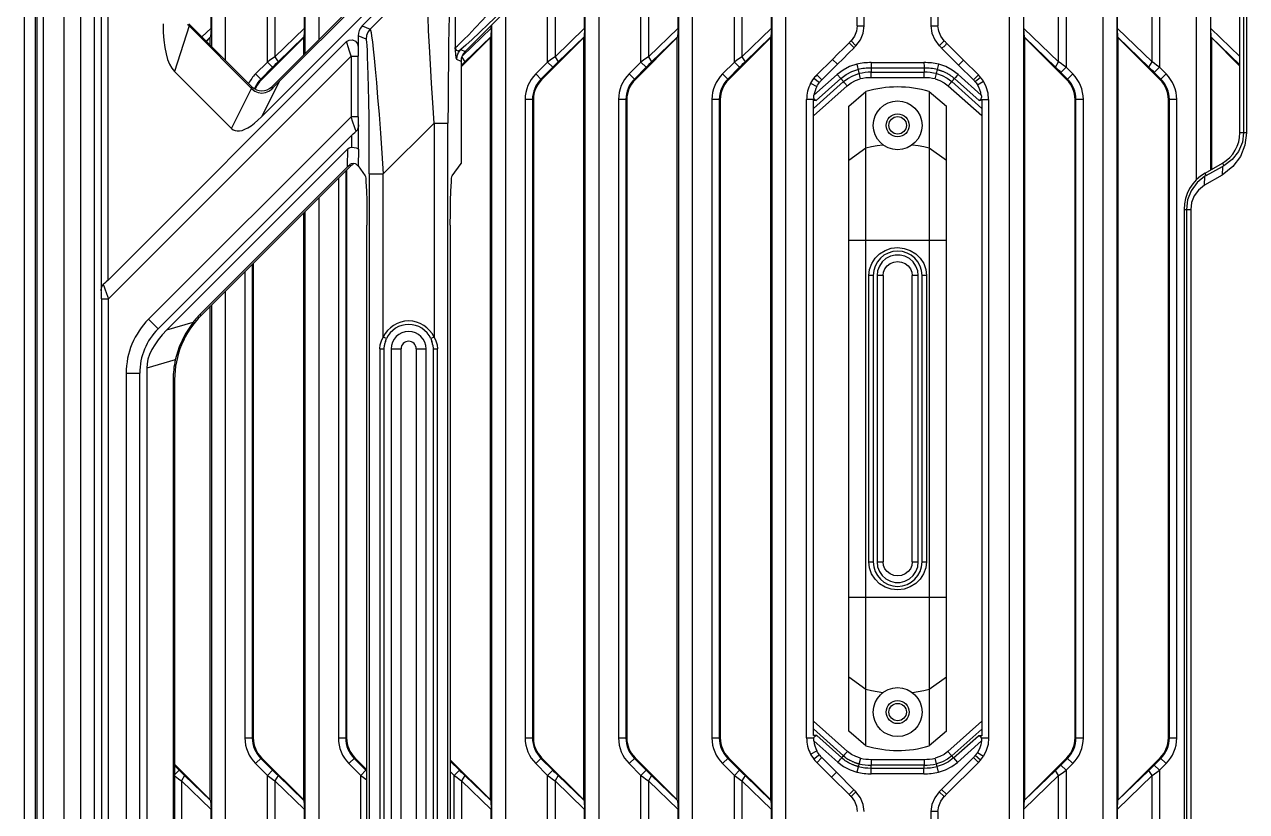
# Model space of a CAD drawing. Header units: millimetres. Extents: x -3132 to 28633, y 682 to 5849.
# Drawn here: x 7061 to 7236, y 2274.3 to 2387 of the extents above; entities that cross this region are included whole.
import ezdxf

# ---------------------------------------------------------------- set-up
doc = ezdxf.new("R2010")
doc.units = ezdxf.units.MM

msp = doc.modelspace()

# ---------------------------------------------------------------- linework, layer by layer
at = {"linetype": 'Continuous'}
for p, q in [((7061.028, 1705.533), (7061.028, 2705.533)), ((7109.391, 2386.775), (7226.346, 2503.73)), ((7235.028, 2371.463), (7235.028, 2472.646)), ((7235.544, 2472.646), (7235.544, 2371.463)), ((7235.976, 2472.646), (7235.976, 2371.463)), ((7180.028, 2458.826), (7094.954, 2373.752)), ((7096.424, 2378.05), (7177.445, 2459.072)), ((7177.68, 2458.999), (7097.182, 2378.501)), ((7087.784, 2449.713), (7087.784, 2383.863)), ((7089.777, 2450.619), (7089.777, 2381.87)), ((7101.154, 2449.713), (7101.154, 2382.781)), ((7103.147, 2450.619), (7103.147, 2384.774)), ((7202.059, 2217.533), (7202.059, 2450.619)), ((7204.056, 2449.715), (7204.056, 2217.533)), ((7215.429, 2217.533), (7215.429, 2450.619)), ((7217.426, 2449.715), (7217.426, 2217.533)), ((7228.799, 2364.746), (7228.799, 2450.619)), ((7230.796, 2449.715), (7230.796, 2366.133)), ((7063.722, 2442.629), (7063.722, 1968.437)), ((7062.55, 2442.221), (7062.55, 1968.845)), ((7062.842, 1968.845), (7062.842, 2442.221)), ((7066.72, 1972.359), (7066.72, 2438.707)), ((7069.049, 2437.363), (7069.049, 1973.703)), ((7071.048, 1974.935), (7071.048, 2436.131)), ((7071.994, 2434.514), (7071.994, 2348.867)), ((7072.994, 2350.378), (7072.994, 2435.052)), ((7174.951, 2433.95), (7124.115, 2383.114)), ((7169.997, 2428.996), (7169.997, 2217.533)), ((7168.004, 2427.004), (7168.004, 2217.533)), ((7210.142, 2417.998), (7210.142, 2380.855)), ((7223.512, 2417.998), (7223.512, 2380.855)), ((7095.802, 2381.592), (7095.802, 2417.261)), ((7096.871, 2416.488), (7096.871, 2382.365)), ((7162.652, 2381.592), (7162.652, 2417.261)), ((7163.721, 2416.488), (7163.721, 2382.365)), ((7209.073, 2381.628), (7209.073, 2417.225)), ((7222.443, 2381.628), (7222.443, 2417.225)), ((7156.627, 2415.626), (7156.627, 2210.533)), ((7154.634, 2413.634), (7154.634, 2211.512)), ((7087.741, 2386.461), (7087.741, 2412.392)), ((7101.111, 2386.461), (7101.111, 2412.392)), ((7154.591, 2386.461), (7154.591, 2412.392)), ((7167.961, 2386.461), (7167.961, 2412.392)), ((7180.252, 2386.775), (7180.251, 2412.079)), ((7181.251, 2386.775), (7181.251, 2412.078)), ((7190.803, 2412.078), (7190.803, 2386.774)), ((7191.803, 2412.078), (7191.803, 2386.774)), ((7204.112, 2386.419), (7204.112, 2412.434)), ((7217.482, 2386.419), (7217.482, 2412.434)), ((7230.852, 2386.419), (7230.852, 2412.434)), ((7150.351, 2409.35), (7150.351, 2382.365)), ((7149.282, 2381.592), (7149.282, 2408.281)), ((7143.257, 2402.256), (7143.257, 2212.825)), ((7141.221, 2386.461), (7141.221, 2400.221)), ((7141.264, 2400.264), (7141.264, 2213.492)), ((7136.981, 2395.98), (7136.981, 2382.365)), ((7118.719, 2394.519), (7110.511, 2386.312)), ((7122.692, 2394.462), (7122.692, 2383.704)), ((7135.912, 2381.592), (7135.912, 2394.911)), ((7129.887, 2388.886), (7129.887, 2217.285)), ((7084.59, 2386.761), (7082.52, 2380.247)), ((7084.577, 2387.07), (7093.597, 2378.05)), ((7093.55, 2377.801), (7084.59, 2386.761)), ((7087.741, 2386.461), (7086.442, 2385.206)), ((7087.741, 2386.461), (7087.673, 2385.203)), ((7101.111, 2386.461), (7096.871, 2382.365)), ((7101.111, 2386.461), (7101.043, 2385.203)), ((7109.391, 2386.775), (7110.511, 2386.312)), ((7127.851, 2386.461), (7123.691, 2382.443)), ((7127.851, 2386.461), (7127.783, 2385.203)), ((7127.851, 2386.461), (7127.851, 2386.851)), ((7127.894, 2386.894), (7127.894, 2217.533)), ((7141.221, 2386.461), (7136.981, 2382.365)), ((7141.221, 2386.461), (7141.153, 2385.203)), ((7154.591, 2386.461), (7150.351, 2382.365)), ((7154.591, 2386.461), (7154.523, 2385.203)), ((7167.961, 2386.461), (7163.721, 2382.365)), ((7167.961, 2386.461), (7167.893, 2385.203)), ((7180.252, 2386.775), (7181.252, 2386.775)), ((7190.803, 2386.774), (7191.803, 2386.774)), ((7204.181, 2385.154), (7204.112, 2386.419)), ((7209.073, 2381.628), (7204.112, 2386.419)), ((7217.551, 2385.154), (7217.482, 2386.419)), ((7222.443, 2381.628), (7217.482, 2386.419)), ((7230.921, 2385.154), (7230.852, 2386.419)), ((7235.028, 2382.386), (7230.852, 2386.419)), ((7087.048, 2384.599), (7087.673, 2385.203)), ((7087.083, 2384.564), (7087.638, 2385.119)), ((7087.638, 2384.009), (7087.638, 2385.119)), ((7094.954, 2379.064), (7101.008, 2385.119)), ((7097.333, 2381.62), (7101.043, 2385.203)), ((7101.043, 2385.203), (7101.008, 2385.119)), ((7101.008, 2382.635), (7101.008, 2385.119)), ((7108.806, 2385.362), (7108.806, 2383.72)), ((7109.925, 2384.898), (7108.806, 2385.362)), ((7109.932, 2384.893), (7109.925, 2384.898)), ((7123.53, 2380.9), (7127.748, 2385.119)), ((7124.073, 2381.62), (7127.783, 2385.203)), ((7127.748, 2275.947), (7127.748, 2385.119)), ((7135.064, 2379.064), (7141.118, 2385.119)), ((7137.443, 2381.62), (7141.153, 2385.203)), ((7141.153, 2385.203), (7141.118, 2385.119)), ((7141.118, 2275.947), (7141.118, 2385.119)), ((7148.434, 2379.064), (7154.488, 2385.119)), ((7150.813, 2381.62), (7154.523, 2385.203)), ((7154.523, 2385.203), (7154.488, 2385.119)), ((7154.488, 2275.947), (7154.488, 2385.119)), ((7161.804, 2379.064), (7167.858, 2385.119)), ((7164.183, 2381.62), (7167.893, 2385.203)), ((7167.893, 2385.203), (7167.858, 2385.119)), ((7167.858, 2275.947), (7167.858, 2385.119)), ((7179.356, 2384.638), (7180.063, 2383.931)), ((7192.694, 2384.64), (7191.985, 2383.935)), ((7204.182, 2385.14), (7204.198, 2385.14)), ((7204.184, 2385.157), (7208.611, 2380.883)), ((7204.198, 2385.14), (7204.198, 2275.94)), ((7204.198, 2385.126), (7210.252, 2379.064)), ((7217.552, 2385.14), (7217.568, 2385.14)), ((7217.554, 2385.157), (7221.981, 2380.883)), ((7217.568, 2385.14), (7217.568, 2275.94)), ((7217.568, 2385.126), (7223.622, 2379.064)), ((7230.922, 2385.14), (7230.938, 2385.14)), ((7230.924, 2385.157), (7235.028, 2381.194)), ((7230.938, 2385.14), (7230.938, 2366.214)), ((7230.938, 2385.126), (7235.028, 2381.031)), ((7072.994, 2350.378), (7107.137, 2384.521)), ((7123.493, 2383.372), (7124.115, 2383.114)), ((7179.075, 2384.359), (7179.781, 2383.651)), ((7192.319, 2383.602), (7194.761, 2381.154)), ((7195.468, 2381.861), (7193.027, 2384.309)), ((7107.792, 2382.437), (7073.046, 2347.691)), ((7095.802, 2381.592), (7094.114, 2379.905)), ((7096.547, 2380.847), (7095.802, 2381.592)), ((7096.871, 2382.365), (7097.333, 2381.62)), ((7107.792, 2382.437), (7107.792, 2373.773)), ((7107.792, 2382.437), (7108.787, 2382.437)), ((7108.787, 2373.773), (7108.787, 2382.437)), ((7123.53, 2381.701), (7122.907, 2381.959)), ((7123.53, 2381.701), (7123.53, 2367.064)), ((7123.53, 2381.089), (7123.834, 2381.388)), ((7123.639, 2382.319), (7124.073, 2381.62)), ((7123.834, 2381.388), (7124.073, 2381.62)), ((7135.912, 2381.592), (7134.224, 2379.905)), ((7136.657, 2380.847), (7135.912, 2381.592)), ((7136.981, 2382.365), (7137.443, 2381.62)), ((7149.282, 2381.592), (7147.594, 2379.905)), ((7150.027, 2380.847), (7149.282, 2381.592)), ((7150.351, 2382.365), (7150.813, 2381.62)), ((7162.652, 2381.592), (7160.964, 2379.905)), ((7163.397, 2380.847), (7162.652, 2381.592)), ((7163.721, 2382.365), (7164.183, 2381.62)), ((7176.709, 2381.987), (7174.477, 2379.774)), ((7175.176, 2379.058), (7177.415, 2381.279)), ((7176.709, 2381.987), (7177.415, 2381.279)), ((7180.164, 2381.28), (7180.678, 2379.18)), ((7182.259, 2381.517), (7189.797, 2381.518)), ((7191.401, 2379.178), (7191.919, 2381.276)), ((7195.468, 2381.861), (7194.761, 2381.154)), ((7194.761, 2381.154), (7196.884, 2379.037)), ((7197.586, 2379.749), (7195.468, 2381.861)), ((7208.611, 2380.883), (7209.073, 2381.628)), ((7221.981, 2380.883), (7222.443, 2381.628)), ((7090.671, 2372.096), (7082.52, 2380.247)), ((7094.114, 2379.905), (7094.954, 2379.064)), ((7096.547, 2380.847), (7094.859, 2379.159)), ((7134.224, 2379.905), (7135.064, 2379.064)), ((7136.657, 2380.847), (7134.969, 2379.159)), ((7147.594, 2379.905), (7148.434, 2379.064)), ((7150.027, 2380.847), (7148.339, 2379.159)), ((7160.964, 2379.905), (7161.804, 2379.064)), ((7163.397, 2380.847), (7161.709, 2379.159)), ((7177.365, 2379.824), (7174.045, 2376.845)), ((7174.477, 2379.774), (7175.176, 2379.058)), ((7177.882, 2379.239), (7177.365, 2379.824)), ((7189.81, 2379.356), (7182.247, 2379.356)), ((7189.804, 2380.737), (7182.253, 2380.736)), ((7182.253, 2380.736), (7182.253, 2380.137)), ((7182.253, 2380.137), (7189.802, 2380.137)), ((7189.804, 2380.737), (7189.802, 2380.137)), ((7198.007, 2376.871), (7194.696, 2379.832)), ((7197.586, 2379.749), (7196.884, 2379.037)), ((7197.902, 2379.406), (7197.137, 2378.763)), ((7210.142, 2380.855), (7209.397, 2380.11)), ((7210.347, 2379.159), (7209.397, 2380.11)), ((7211.092, 2379.905), (7210.142, 2380.855)), ((7210.252, 2379.065), (7211.092, 2379.905)), ((7223.512, 2380.855), (7222.767, 2380.11)), ((7223.717, 2379.159), (7222.767, 2380.11)), ((7224.462, 2379.905), (7223.512, 2380.855)), ((7223.622, 2379.065), (7224.462, 2379.905)), ((7090.671, 2372.096), (7093.55, 2377.801)), ((7093.597, 2377.754), (7093.597, 2378.05)), ((7097.522, 2378.841), (7094.954, 2373.752)), ((7096.424, 2378.05), (7096.424, 2377.74)), ((7173.572, 2378.562), (7174.459, 2378.101)), ((7173.998, 2374.949), (7178.284, 2378.794)), ((7174, 2373.902), (7178.801, 2378.209)), ((7174.04, 2379.288), (7174.826, 2378.67)), ((7177.882, 2379.239), (7174.373, 2376.091)), ((7177.882, 2379.239), (7178.284, 2378.794)), ((7178.43, 2378.632), (7178.284, 2378.794)), ((7178.801, 2378.209), (7178.43, 2378.632)), ((7193.263, 2378.214), (7193.635, 2378.636)), ((7193.263, 2378.214), (7198.058, 2373.925)), ((7193.635, 2378.636), (7193.778, 2378.801)), ((7194.179, 2379.246), (7193.778, 2378.801)), ((7193.778, 2378.801), (7198.058, 2374.972)), ((7197.683, 2376.112), (7194.179, 2379.246)), ((7197.463, 2378.334), (7198.312, 2378.862)), ((7132.704, 2376.236), (7132.704, 2284.83)), ((7133.892, 2376.236), (7132.704, 2376.236)), ((7133.758, 2376.236), (7133.758, 2284.83)), ((7133.892, 2376.236), (7133.892, 2284.83)), ((7146.074, 2376.236), (7146.074, 2284.83)), ((7147.262, 2376.236), (7146.074, 2376.236)), ((7147.128, 2376.236), (7147.128, 2284.83)), ((7147.262, 2376.236), (7147.262, 2284.83)), ((7159.444, 2376.236), (7159.444, 2284.83)), ((7160.632, 2376.236), (7159.444, 2376.236)), ((7160.498, 2376.236), (7160.498, 2284.83)), ((7160.632, 2376.236), (7160.632, 2284.83)), ((7172.998, 2284.83), (7172.998, 2376.236)), ((7174.144, 2376.236), (7172.998, 2376.236)), ((7174.002, 2285.175), (7173.998, 2376.157)), ((7173.998, 2376.157), (7174.373, 2376.091)), ((7179.028, 2375.267), (7181.492, 2377.359)), ((7181.492, 2283.707), (7181.492, 2377.359)), ((7190.559, 2377.371), (7190.559, 2283.695)), ((7190.559, 2377.371), (7193.028, 2375.278)), ((7197.683, 2376.112), (7198.058, 2376.18)), ((7197.893, 2376.234), (7199.058, 2376.234)), ((7197.951, 2376.321), (7197.894, 2376.236)), ((7198.058, 2376.18), (7198.058, 2285.155)), ((7199.058, 2376.234), (7199.058, 2284.83)), ((7211.424, 2284.83), (7211.424, 2376.236)), ((7212.612, 2376.236), (7211.424, 2376.236)), ((7211.558, 2284.83), (7211.558, 2376.236)), ((7212.612, 2284.83), (7212.612, 2376.236)), ((7224.794, 2284.83), (7224.794, 2376.236)), ((7225.982, 2376.236), (7224.794, 2376.236)), ((7224.928, 2284.83), (7224.928, 2376.236)), ((7225.982, 2284.83), (7225.982, 2376.236)), ((7179.028, 2285.798), (7179.028, 2375.267)), ((7193.028, 2285.788), (7193.028, 2375.278)), ((7078.795, 2344.775), (7107.792, 2373.773)), ((7108.059, 2372.978), (7107.792, 2373.773)), ((7108.787, 2373.773), (7107.792, 2373.773)), ((7108.833, 2372.47), (7108.839, 2372.588)), ((7108.839, 2372.589), (7108.835, 2372.461)), ((7108.839, 2369.089), (7108.839, 2372.588)), ((7119.66, 2372.847), (7112.396, 2365.583)), ((7119.66, 2372.847), (7119.66, 2342.209)), ((7119.66, 2372.847), (7121.659, 2372.847)), ((7121.659, 2038.219), (7121.659, 2372.847)), ((7107.845, 2371.086), (7080.164, 2343.406)), ((7107.845, 2371.086), (7107.845, 2369.4)), ((7235.976, 2371.463), (7235.028, 2371.463)), ((7081.425, 2343.252), (7107.337, 2369.164)), ((7107.274, 2366.581), (7107.337, 2369.164)), ((7108.839, 2369.089), (7108.782, 2366.718)), ((7179.028, 2367.532), (7181.492, 2369.307)), ((7190.559, 2369.318), (7193.028, 2367.541)), ((7108.093, 2367.085), (7107.781, 2367.016)), ((7122.236, 2365.313), (7123.53, 2367.064)), ((7230.028, 2365.689), (7232.528, 2367.132)), ((7232.528, 2367.132), (7232.744, 2366.759)), ((7107.274, 2366.581), (7086.182, 2345.488)), ((7107.732, 2366.732), (7086.336, 2345.335)), ((7107.018, 2366.017), (7107.018, 2284.83)), ((7107.152, 2366.151), (7107.152, 2284.83)), ((7107.732, 2366.732), (7107.539, 2366.848)), ((7108.648, 2366.858), (7108.498, 2366.976)), ((7108.782, 2366.718), (7109.82, 2365.313)), ((7110.397, 2365.609), (7110.397, 2045.457)), ((7110.397, 2365.583), (7112.396, 2365.583)), ((7112.396, 2342.209), (7112.396, 2365.583)), ((7232.476, 2365.4), (7229.976, 2363.957)), ((7230.215, 2365.366), (7230.028, 2365.689)), ((7230.215, 2365.366), (7232.513, 2366.634)), ((7232.513, 2366.634), (7232.476, 2365.4)), ((7232.744, 2366.759), (7232.513, 2366.634)), ((7105.964, 2364.963), (7105.964, 2284.83)), ((7229.976, 2363.957), (7230.015, 2365.25)), ((7103.147, 2362.146), (7103.147, 2217.533)), ((7101.154, 2360.154), (7101.154, 2217.533)), ((7227.028, 2360.493), (7227.028, 2219.523)), ((7227.028, 2360.493), (7227.976, 2360.493)), ((7227.359, 2360.493), (7227.359, 2050.573)), ((7227.976, 2360.493), (7227.976, 2050.573)), ((7101.008, 2275.947), (7101.008, 2360.007)), ((7110.064, 2227.807), (7110.064, 2358.265)), ((7121.992, 2358.265), (7121.992, 2227.807)), ((7193.028, 2356.059), (7179.028, 2356.059)), ((7092.594, 2351.593), (7092.594, 2284.83)), ((7093.648, 2352.647), (7093.648, 2284.83)), ((7093.782, 2352.781), (7093.782, 2284.83)), ((7072.313, 2349.768), (7072.112, 2349.506)), ((7181.906, 2310.033), (7181.906, 2351.033)), ((7182.528, 2351.033), (7181.906, 2351.033)), ((7182.528, 2351.033), (7182.528, 2310.033)), ((7183.078, 2351.033), (7183.078, 2310.033)), ((7183.943, 2351.033), (7183.078, 2351.033)), ((7183.943, 2351.033), (7183.943, 2310.033)), ((7188.111, 2310.033), (7188.111, 2351.033)), ((7188.978, 2351.033), (7188.111, 2351.033)), ((7188.978, 2310.033), (7188.978, 2351.033)), ((7189.528, 2310.033), (7189.528, 2351.033)), ((7190.149, 2351.033), (7189.528, 2351.033)), ((7190.149, 2351.033), (7190.149, 2310.033)), ((7071.999, 2348.992), (7071.994, 2348.864)), ((7072.001, 2348.989), (7071.994, 2348.867)), ((7072.778, 2348.485), (7073.046, 2347.691)), ((7089.777, 2348.776), (7089.777, 2217.533)), ((7072.047, 2347.691), (7072.047, 2063.374)), ((7072.047, 2347.691), (7073.046, 2347.691)), ((7073.046, 2235.208), (7073.046, 2347.691)), ((7087.638, 2275.947), (7087.638, 2346.637)), ((7087.784, 2346.784), (7087.784, 2217.533)), ((7080.164, 2343.406), (7078.795, 2344.775)), ((7081.425, 2343.252), (7085.172, 2344.35)), ((7086.336, 2345.335), (7086.182, 2345.488)), ((7111.906, 2340.533), (7111.961, 2341.108)), ((7111.961, 2341.108), (7112.127, 2341.673)), ((7112.127, 2341.673), (7112.396, 2342.209)), ((7112.85, 2341.999), (7112.396, 2342.209)), ((7112.528, 2340.533), (7112.567, 2341.052)), ((7112.696, 2341.604), (7112.85, 2341.999)), ((7119.66, 2342.209), (7119.206, 2341.999)), ((7119.206, 2341.999), (7119.363, 2341.597)), ((7119.49, 2341.05), (7119.528, 2340.533)), ((7119.66, 2342.209), (7119.93, 2341.672)), ((7119.93, 2341.672), (7120.095, 2341.106)), ((7120.095, 2341.106), (7120.151, 2340.533)), ((7111.906, 2340.533), (7111.906, 2250.533)), ((7111.906, 2340.533), (7112.528, 2340.533)), ((7112.528, 2250.533), (7112.528, 2340.533)), ((7113.528, 2340.533), (7113.528, 2250.533)), ((7113.528, 2340.533), (7114.942, 2340.533)), ((7114.942, 2250.533), (7114.942, 2340.533)), ((7117.114, 2340.533), (7117.114, 2250.533)), ((7117.114, 2340.533), (7118.528, 2340.533)), ((7118.528, 2250.533), (7118.528, 2340.533)), ((7119.528, 2340.533), (7119.528, 2250.533)), ((7119.528, 2340.533), (7120.151, 2340.533)), ((7120.151, 2250.533), (7120.151, 2340.533)), ((7082.625, 2338.965), (7078.528, 2337.765)), ((7078.528, 2337.765), (7078.528, 2073.301)), ((7075.592, 2337.042), (7075.592, 2234.916)), ((7075.592, 2337.042), (7077.528, 2337.042)), ((7077.528, 2074.024), (7077.528, 2337.042)), ((7082.315, 2336.142), (7082.315, 2214.624)), ((7082.315, 2336.142), (7082.528, 2336.142)), ((7082.528, 2336.142), (7082.528, 2261.94)), ((7181.906, 2310.033), (7182.528, 2310.033)), ((7183.078, 2310.033), (7183.943, 2310.033)), ((7188.111, 2310.033), (7188.978, 2310.033)), ((7189.528, 2310.033), (7190.149, 2310.033)), ((7179.028, 2305.007), (7193.028, 2305.007)), ((7181.492, 2291.758), (7179.028, 2293.534)), ((7193.028, 2293.525), (7190.559, 2291.748)), ((7178.842, 2282.894), (7174, 2287.237)), ((7198.058, 2287.214), (7193.222, 2282.888)), ((7092.594, 2284.83), (7093.782, 2284.83)), ((7105.964, 2284.83), (7107.152, 2284.83)), ((7132.704, 2284.83), (7133.892, 2284.83)), ((7146.074, 2284.83), (7147.262, 2284.83)), ((7159.444, 2284.83), (7160.632, 2284.83)), ((7172.998, 2284.83), (7174.047, 2284.83)), ((7174.443, 2285.176), (7174.001, 2285.175)), ((7178.292, 2282.269), (7174.002, 2286.118)), ((7174.443, 2285.176), (7178.019, 2281.968)), ((7181.492, 2283.707), (7179.028, 2285.798)), ((7193.028, 2285.788), (7190.559, 2283.695)), ((7198.058, 2286.098), (7193.771, 2282.263)), ((7194.044, 2281.962), (7197.613, 2285.155)), ((7198.058, 2285.155), (7197.613, 2285.155)), ((7198.001, 2284.83), (7199.058, 2284.83)), ((7211.424, 2284.83), (7212.612, 2284.83)), ((7224.794, 2284.83), (7225.982, 2284.83)), ((7174.017, 2284.441), (7177.468, 2281.344)), ((7194.593, 2281.337), (7198.035, 2284.416)), ((7094.954, 2282.001), (7094.114, 2281.161)), ((7094.859, 2281.906), (7096.547, 2280.219)), ((7101.008, 2275.947), (7094.954, 2282.001)), ((7108.324, 2282.001), (7107.484, 2281.161)), ((7108.229, 2281.906), (7109.917, 2280.219)), ((7110.064, 2280.261), (7108.324, 2282.001)), ((7127.748, 2275.947), (7121.992, 2281.703)), ((7121.992, 2281.513), (7123.287, 2280.219)), ((7135.064, 2282.001), (7134.224, 2281.161)), ((7134.969, 2281.906), (7136.657, 2280.219)), ((7141.118, 2275.947), (7135.064, 2282.001)), ((7148.434, 2282.001), (7147.594, 2281.161)), ((7148.339, 2281.906), (7150.027, 2280.219)), ((7154.488, 2275.947), (7148.434, 2282.001)), ((7161.804, 2282.001), (7160.964, 2281.161)), ((7161.709, 2281.906), (7163.397, 2280.219)), ((7167.858, 2275.947), (7161.804, 2282.001)), ((7173.572, 2282.504), (7174.459, 2282.965)), ((7174.826, 2282.396), (7174.04, 2281.777)), ((7174.48, 2281.289), (7175.176, 2282.008)), ((7177.278, 2279.923), (7175.176, 2282.008)), ((7178.019, 2281.968), (7178.292, 2282.269)), ((7178.438, 2282.437), (7178.292, 2282.269)), ((7178.842, 2282.894), (7178.438, 2282.437)), ((7180.691, 2281.939), (7180.199, 2279.928)), ((7182.246, 2281.764), (7189.811, 2281.764)), ((7191.884, 2279.931), (7191.388, 2281.941)), ((7196.882, 2282.027), (7192.326, 2277.471)), ((7193.222, 2282.888), (7193.622, 2282.429)), ((7193.622, 2282.429), (7193.771, 2282.263)), ((7194.044, 2281.962), (7193.771, 2282.263)), ((7194.044, 2281.962), (7194.593, 2281.337)), ((7197.583, 2281.314), (7196.882, 2282.027)), ((7197.902, 2281.659), (7197.137, 2282.303)), ((7197.459, 2282.728), (7198.31, 2282.203)), ((7210.252, 2282.001), (7204.198, 2275.94)), ((7209.397, 2280.956), (7210.347, 2281.906)), ((7211.092, 2281.161), (7210.252, 2282.001)), ((7223.622, 2282.001), (7217.568, 2275.94)), ((7222.767, 2280.956), (7223.717, 2281.906)), ((7224.462, 2281.161), (7223.622, 2282.001)), ((7087.638, 2275.947), (7082.528, 2281.057)), ((7082.528, 2280.867), (7083.177, 2280.219)), ((7082.528, 2279.57), (7083.177, 2280.219)), ((7094.114, 2281.161), (7095.802, 2279.474)), ((7095.802, 2279.474), (7096.547, 2280.219)), ((7107.484, 2281.161), (7109.172, 2279.474)), ((7109.172, 2279.474), (7109.917, 2280.219)), ((7110.064, 2280.072), (7109.917, 2280.219)), ((7121.992, 2280.023), (7122.542, 2279.474)), ((7122.542, 2279.474), (7123.287, 2280.219)), ((7134.224, 2281.161), (7135.912, 2279.474)), ((7135.912, 2279.474), (7136.657, 2280.219)), ((7147.594, 2281.161), (7149.282, 2279.474)), ((7149.282, 2279.474), (7150.027, 2280.219)), ((7160.964, 2281.161), (7162.652, 2279.474)), ((7162.652, 2279.474), (7163.397, 2280.219)), ((7174.497, 2281.272), (7176.572, 2279.215)), ((7176.572, 2279.215), (7177.278, 2279.923)), ((7179.776, 2277.42), (7177.278, 2279.923)), ((7182.252, 2280.526), (7182.254, 2280.932)), ((7182.252, 2280.526), (7189.804, 2280.526)), ((7189.802, 2280.932), (7182.254, 2280.932)), ((7189.797, 2279.694), (7182.259, 2279.694)), ((7189.804, 2280.526), (7189.802, 2280.932)), ((7193.034, 2276.763), (7197.583, 2281.314)), ((7208.611, 2280.183), (7204.184, 2275.909)), ((7209.073, 2279.438), (7208.611, 2280.183)), ((7209.397, 2280.956), (7210.142, 2280.211)), ((7210.142, 2280.211), (7211.092, 2281.161)), ((7210.142, 2280.211), (7210.142, 2243.068)), ((7221.981, 2280.183), (7217.554, 2275.909)), ((7222.443, 2279.438), (7221.981, 2280.183)), ((7222.767, 2280.956), (7223.512, 2280.211)), ((7223.512, 2280.211), (7224.462, 2281.161)), ((7223.512, 2280.211), (7223.512, 2243.068)), ((7083.963, 2279.446), (7083.501, 2278.7)), ((7083.501, 2278.7), (7083.501, 2263.99)), ((7083.501, 2278.7), (7087.741, 2274.605)), ((7087.673, 2275.863), (7083.963, 2279.446)), ((7095.802, 2243.805), (7095.802, 2279.474)), ((7097.333, 2279.446), (7096.871, 2278.7)), ((7096.871, 2278.7), (7096.871, 2244.578)), ((7096.871, 2278.7), (7101.111, 2274.605)), ((7101.043, 2275.863), (7097.333, 2279.446)), ((7109.172, 2243.805), (7109.172, 2279.474)), ((7122.542, 2243.805), (7122.542, 2279.474)), ((7124.073, 2279.446), (7123.611, 2278.7)), ((7123.611, 2278.7), (7123.611, 2244.578)), ((7123.611, 2278.7), (7127.851, 2274.605)), ((7127.783, 2275.863), (7124.073, 2279.446)), ((7135.912, 2243.805), (7135.912, 2279.474)), ((7137.443, 2279.446), (7136.981, 2278.7)), ((7136.981, 2278.7), (7136.981, 2244.578)), ((7136.981, 2278.7), (7141.221, 2274.605)), ((7141.153, 2275.863), (7137.443, 2279.446)), ((7149.282, 2243.805), (7149.282, 2279.474)), ((7150.813, 2279.446), (7150.351, 2278.7)), ((7150.351, 2278.7), (7150.351, 2244.578)), ((7150.351, 2278.7), (7154.591, 2274.605)), ((7154.523, 2275.863), (7150.813, 2279.446)), ((7162.652, 2243.805), (7162.652, 2279.474)), ((7164.183, 2279.446), (7163.721, 2278.7)), ((7163.721, 2278.7), (7163.721, 2244.578)), ((7163.721, 2278.7), (7167.961, 2274.605)), ((7167.893, 2275.863), (7164.183, 2279.446)), ((7176.572, 2279.215), (7179.069, 2276.713)), ((7204.112, 2274.647), (7209.073, 2279.438)), ((7209.073, 2243.841), (7209.073, 2279.438)), ((7217.482, 2274.647), (7222.443, 2279.438)), ((7222.443, 2243.841), (7222.443, 2279.438)), ((7179.069, 2276.713), (7179.776, 2277.42)), ((7179.356, 2276.428), (7180.063, 2277.134)), ((7192.694, 2276.426), (7191.985, 2277.132)), ((7192.326, 2277.471), (7193.034, 2276.763)), ((7087.673, 2275.863), (7087.638, 2275.947)), ((7087.673, 2275.863), (7087.741, 2274.605)), ((7087.741, 2248.674), (7087.741, 2274.605)), ((7101.043, 2275.863), (7101.008, 2275.947)), ((7101.043, 2275.863), (7101.111, 2274.605)), ((7101.111, 2248.674), (7101.111, 2274.605)), ((7127.783, 2275.863), (7127.748, 2275.947)), ((7127.783, 2275.863), (7127.851, 2274.605)), ((7127.851, 2248.674), (7127.851, 2274.605)), ((7141.153, 2275.863), (7141.118, 2275.947)), ((7141.153, 2275.863), (7141.221, 2274.605)), ((7141.221, 2248.674), (7141.221, 2274.605)), ((7154.523, 2275.863), (7154.488, 2275.947)), ((7154.523, 2275.863), (7154.591, 2274.605)), ((7154.591, 2248.674), (7154.591, 2274.605)), ((7167.893, 2275.863), (7167.858, 2275.947)), ((7167.893, 2275.863), (7167.961, 2274.605)), ((7167.961, 2248.674), (7167.961, 2274.605)), ((7204.112, 2274.647), (7204.181, 2275.912)), ((7204.112, 2248.631), (7204.112, 2274.647)), ((7204.184, 2275.909), (7204.194, 2275.943)), ((7217.482, 2274.647), (7217.551, 2275.912)), ((7217.482, 2248.631), (7217.482, 2274.647)), ((7217.554, 2275.909), (7217.564, 2275.943)), ((7191.803, 2274.292), (7190.803, 2274.292)), ((7190.803, 2274.291), (7190.803, 2248.988)), ((7191.803, 2274.292), (7191.803, 2248.988))]:
    msp.add_line(p, q, dxfattribs=at)
for points in [[(7122.692, 2383.704), (7122.801, 2383.75), (7123.037, 2383.94), (7123.413, 2384.29), (7123.939, 2384.809), (7124.628, 2385.513), (7125.506, 2386.429), (7126.593, 2387.588), (7127.907, 2389.005), (7129.461, 2390.699), (7131.252, 2392.674), (7133.257, 2394.904), (7135.424, 2397.33), (7137.683, 2399.883)], [(7139.097, 2398.47), (7136.839, 2396.22), (7134.648, 2394.051), (7132.576, 2392.013), (7130.67, 2390.153), (7128.963, 2388.502), (7127.468, 2387.068), (7126.183, 2385.85), (7125.102, 2384.838), (7124.21, 2384.017), (7123.493, 2383.372)], [(7119.66, 2372.847), (7119.471, 2375.753), (7119.296, 2378.599), (7119.139, 2381.313), (7119.003, 2383.828), (7118.889, 2386.088), (7118.8, 2388.068), (7118.734, 2389.761), (7118.688, 2391.173), (7118.661, 2392.32), (7118.653, 2393.215), (7118.661, 2393.871), (7118.683, 2394.3), (7118.719, 2394.519)], [(7122.131, 2393.106), (7122.082, 2392.889), (7122.032, 2392.457), (7121.982, 2391.79), (7121.931, 2390.864), (7121.881, 2389.658), (7121.832, 2388.141), (7121.786, 2386.292), (7121.744, 2384.109), (7121.709, 2381.607), (7121.682, 2378.832), (7121.665, 2375.877), (7121.659, 2372.847)], [(7110.511, 2386.312), (7110.195, 2385.9), (7109.995, 2385.419), (7109.925, 2384.898)], [(7110.511, 2386.312), (7110.571, 2386.184), (7110.645, 2385.846), (7110.733, 2385.285), (7110.836, 2384.49), (7110.956, 2383.452), (7111.091, 2382.15), (7111.241, 2380.566), (7111.409, 2378.693), (7111.591, 2376.533), (7111.785, 2374.093), (7111.987, 2371.413), (7112.193, 2368.561), (7112.396, 2365.583)], [(7180.251, 2386.774), (7180.15, 2386.01), (7179.849, 2385.285), (7179.356, 2384.638)], [(7180.063, 2383.931), (7180.716, 2384.785), (7181.116, 2385.752), (7181.251, 2386.775)], [(7190.803, 2386.774), (7190.938, 2385.754), (7191.335, 2384.79), (7191.985, 2383.935)], [(7192.694, 2384.64), (7192.202, 2385.288), (7191.904, 2386.012), (7191.803, 2386.774)], [(7107.137, 2384.521), (7107.526, 2384.751), (7107.984, 2384.787), (7108.412, 2384.597), (7108.699, 2384.209), (7108.806, 2383.715)], [(7110.397, 2365.609), (7110.392, 2368.435), (7110.377, 2371.148), (7110.354, 2373.683), (7110.323, 2375.981), (7110.287, 2377.997), (7110.247, 2379.72), (7110.204, 2381.151), (7110.16, 2382.319), (7110.115, 2383.251), (7110.068, 2383.961), (7110.022, 2384.46), (7109.977, 2384.765), (7109.932, 2384.893)], [(7107.792, 2382.437), (7107.56, 2383.147), (7107.359, 2383.776), (7107.214, 2384.247), (7107.137, 2384.521)], [(7108.806, 2383.72), (7108.8, 2383.539), (7108.795, 2383.328), (7108.791, 2383.069), (7108.788, 2382.77), (7108.787, 2382.437)], [(7122.692, 2383.704), (7122.839, 2383.319), (7123.12, 2383.202), (7123.493, 2383.372)], [(7122.907, 2381.959), (7122.837, 2382.165), (7122.764, 2382.744), (7122.692, 2383.704)], [(7122.907, 2381.959), (7122.975, 2382.474), (7123.174, 2382.955), (7123.493, 2383.372)], [(7179.075, 2384.359), (7178.276, 2383.56), (7177.487, 2382.768), (7176.709, 2381.987)], [(7177.415, 2381.279), (7178.207, 2382.074), (7178.995, 2382.865), (7179.781, 2383.651)], [(7193.027, 2384.309), (7192.877, 2383.994), (7192.64, 2383.757), (7192.319, 2383.602)], [(7096.871, 2382.365), (7096.52, 2382.115), (7096.164, 2381.857), (7095.802, 2381.592)], [(7096.547, 2380.847), (7096.816, 2381.115), (7097.078, 2381.373), (7097.333, 2381.62)], [(7136.981, 2382.365), (7136.63, 2382.115), (7136.274, 2381.857), (7135.912, 2381.592)], [(7136.657, 2380.847), (7136.926, 2381.115), (7137.188, 2381.373), (7137.443, 2381.62)], [(7150.351, 2382.365), (7150, 2382.115), (7149.644, 2381.857), (7149.282, 2381.592)], [(7150.027, 2380.847), (7150.296, 2381.115), (7150.558, 2381.373), (7150.813, 2381.62)], [(7163.721, 2382.365), (7163.37, 2382.115), (7163.014, 2381.857), (7162.652, 2381.592)], [(7163.397, 2380.847), (7163.666, 2381.115), (7163.928, 2381.373), (7164.183, 2381.62)], [(7180.164, 2381.28), (7179.151, 2380.942), (7178.211, 2380.452), (7177.365, 2379.824)], [(7182.259, 2381.517), (7182.255, 2380.955), (7182.253, 2380.736)], [(7189.797, 2381.518), (7189.804, 2380.955), (7189.804, 2380.737)], [(7194.696, 2379.832), (7193.854, 2380.456), (7192.921, 2380.941), (7191.919, 2381.276)], [(7210.142, 2380.855), (7209.78, 2381.12), (7209.424, 2381.377), (7209.073, 2381.628)], [(7223.512, 2380.855), (7223.15, 2381.12), (7222.794, 2381.377), (7222.443, 2381.628)], [(7177.881, 2379.238), (7178.636, 2379.797), (7179.467, 2380.228), (7180.35, 2380.521)], [(7178.284, 2378.794), (7178.89, 2379.248), (7179.624, 2379.643), (7180.493, 2379.939)], [(7182.247, 2379.356), (7182.251, 2379.918), (7182.254, 2380.137)], [(7189.81, 2379.356), (7189.803, 2379.919), (7189.802, 2380.137)], [(7191.588, 2379.936), (7192.379, 2379.671), (7193.129, 2379.281), (7193.778, 2378.801)], [(7191.732, 2380.518), (7191.768, 2380.509), (7191.805, 2380.499), (7191.844, 2380.489), (7191.884, 2380.478), (7191.926, 2380.466), (7191.971, 2380.453), (7192.02, 2380.438), (7192.072, 2380.422), (7192.128, 2380.404), (7192.189, 2380.384), (7192.255, 2380.362), (7192.327, 2380.336), (7192.405, 2380.307), (7192.489, 2380.274), (7192.578, 2380.238), (7192.672, 2380.198), (7192.77, 2380.154), (7192.875, 2380.105), (7192.985, 2380.05), (7193.104, 2379.988), (7193.23, 2379.919), (7193.365, 2379.84), (7193.509, 2379.749), (7193.663, 2379.647), (7193.827, 2379.53), (7193.999, 2379.397), (7194.179, 2379.246)], [(7194.696, 2379.832), (7194.501, 2379.611), (7194.324, 2379.41), (7194.179, 2379.246)], [(7197.902, 2379.406), (7197.799, 2379.526), (7197.693, 2379.641), (7197.586, 2379.749)], [(7198.316, 2378.854), (7198.187, 2379.044), (7198.05, 2379.225), (7197.902, 2379.406)], [(7208.611, 2380.883), (7208.866, 2380.635), (7209.128, 2380.377), (7209.397, 2380.11)], [(7221.981, 2380.883), (7222.236, 2380.635), (7222.498, 2380.377), (7222.767, 2380.11)], [(7093.597, 2377.754), (7094.01, 2377.436), (7094.492, 2377.233), (7095.01, 2377.161)], [(7095.01, 2377.161), (7095.547, 2377.23), (7096.028, 2377.432), (7096.424, 2377.74)], [(7096.424, 2377.74), (7096.808, 2378.126), (7097.182, 2378.501)], [(7174.04, 2379.288), (7173.863, 2379.048), (7173.706, 2378.804), (7173.571, 2378.561)], [(7174.459, 2378.101), (7174.565, 2378.292), (7174.687, 2378.482), (7174.826, 2378.67)], [(7178.801, 2378.209), (7179.368, 2378.627), (7180.001, 2378.955), (7180.678, 2379.18)], [(7191.401, 2379.178), (7192.076, 2378.952), (7192.702, 2378.627), (7193.263, 2378.214)], [(7196.884, 2379.037), (7196.97, 2378.95), (7197.054, 2378.859), (7197.137, 2378.763)], [(7197.137, 2378.763), (7197.255, 2378.619), (7197.362, 2378.478), (7197.463, 2378.332)], [(7199.058, 2376.218), (7198.974, 2377.144), (7198.724, 2378.031), (7198.316, 2378.854)], [(7174.042, 2376.484), (7174.029, 2376.652), (7174.045, 2376.845)], [(7174.144, 2376.236), (7174.082, 2376.344), (7174.042, 2376.484)], [(7174.373, 2376.091), (7174.284, 2376.119), (7174.208, 2376.168), (7174.144, 2376.236)], [(7197.893, 2376.234), (7197.833, 2376.178), (7197.763, 2376.137), (7197.683, 2376.112)], [(7198.007, 2376.871), (7198.023, 2376.704), (7198.018, 2376.557), (7197.994, 2376.428), (7197.951, 2376.321)], [(7090.671, 2372.096), (7090.907, 2371.91), (7091.172, 2371.789), (7091.47, 2371.732), (7091.809, 2371.741), (7092.185, 2371.822), (7092.59, 2371.973), (7093.018, 2372.194), (7093.469, 2372.481), (7093.941, 2372.835), (7094.436, 2373.258), (7094.954, 2373.752)], [(7108.522, 2371.694), (7108.44, 2371.895), (7108.282, 2372.333), (7108.059, 2372.978)], [(7108.835, 2372.461), (7108.807, 2372.216), (7108.725, 2371.956)], [(7108.787, 2373.773), (7108.79, 2373.236), (7108.797, 2372.793), (7108.808, 2372.498), (7108.82, 2372.387)], [(7107.845, 2371.086), (7108.09, 2371.321), (7108.321, 2371.524), (7108.522, 2371.694)], [(7108.725, 2371.956), (7108.705, 2371.917), (7108.522, 2371.694)], [(7235.976, 2371.463), (7235.749, 2369.694), (7235.105, 2368.081), (7234.031, 2366.621), (7232.476, 2365.4)], [(7235.544, 2371.463), (7235.377, 2370.138), (7234.838, 2368.806), (7233.937, 2367.64), (7232.744, 2366.759)], [(7107.337, 2369.164), (7107.497, 2369.294), (7107.666, 2369.373), (7107.845, 2369.4)], [(7107.845, 2369.399), (7108.211, 2369.373), (7108.528, 2369.307), (7108.747, 2369.21), (7108.839, 2369.089)], [(7181.492, 2369.307), (7182.287, 2369.492), (7183.09, 2369.641), (7183.9, 2369.754)], [(7188.161, 2369.758), (7188.967, 2369.647), (7189.768, 2369.5), (7190.559, 2369.318)], [(7108.498, 2366.976), (7108.399, 2367.026), (7108.093, 2367.085)], [(7107.781, 2367.016), (7107.694, 2366.97), (7107.612, 2366.914), (7107.539, 2366.848)], [(7108.782, 2366.718), (7108.762, 2366.74), (7108.718, 2366.787), (7108.648, 2366.858)], [(7109.82, 2365.313), (7109.849, 2365.193), (7109.878, 2364.904), (7109.906, 2364.446)], [(7122.15, 2364.446), (7122.178, 2364.907), (7122.207, 2365.195), (7122.236, 2365.313)], [(7109.906, 2364.446), (7109.975, 2363.167), (7110.024, 2361.706), (7110.054, 2360.02), (7110.064, 2358.265)], [(7121.992, 2358.265), (7122.002, 2360.011), (7122.032, 2361.696), (7122.082, 2363.164), (7122.15, 2364.446)], [(7230.015, 2365.25), (7228.888, 2364.333), (7228.039, 2363.165), (7227.527, 2361.852), (7227.359, 2360.493)], [(7229.976, 2363.957), (7229.096, 2363.268), (7228.475, 2362.428), (7228.103, 2361.492), (7227.976, 2360.493)], [(7181.906, 2351.033), (7182.002, 2351.893), (7182.311, 2352.76), (7182.797, 2353.517), (7183.446, 2354.151), (7184.237, 2354.635), (7185.108, 2354.932), (7186.046, 2355.033)], [(7186.046, 2355.033), (7186.968, 2354.927), (7187.835, 2354.628), (7188.624, 2354.139), (7189.272, 2353.499), (7189.754, 2352.74), (7190.056, 2351.877), (7190.149, 2351.033)], [(7188.978, 2351.033), (7188.896, 2351.726), (7188.645, 2352.393), (7188.241, 2352.984), (7187.705, 2353.46), (7187.074, 2353.791), (7186.383, 2353.961), (7185.673, 2353.962), (7184.983, 2353.791), (7184.35, 2353.459), (7183.816, 2352.984), (7183.411, 2352.393), (7183.161, 2351.726), (7183.078, 2351.033)], [(7183.943, 2351.033), (7184.008, 2351.524), (7184.208, 2352.002), (7184.534, 2352.421), (7184.969, 2352.75), (7185.48, 2352.958), (7186.027, 2353.029), (7186.576, 2352.958), (7187.087, 2352.749), (7187.521, 2352.421), (7187.847, 2352.001), (7188.047, 2351.524), (7188.111, 2351.033)], [(7072.994, 2350.378), (7072.747, 2350.142), (7072.515, 2349.937), (7072.313, 2349.768)], [(7072.313, 2349.768), (7072.396, 2349.567), (7072.555, 2349.129), (7072.778, 2348.485)], [(7072.112, 2349.506), (7072.023, 2349.221), (7071.999, 2348.992)], [(7072.047, 2347.691), (7072.044, 2348.226), (7072.037, 2348.667), (7072.026, 2348.96), (7072.014, 2349.071)], [(7085.172, 2344.35), (7084.017, 2342.618), (7083.173, 2340.803), (7082.625, 2338.965)], [(7186.046, 2306.033), (7185.117, 2306.132), (7184.243, 2306.428), (7183.446, 2306.915), (7182.792, 2307.555), (7182.306, 2308.317), (7182, 2309.184), (7181.906, 2310.033)], [(7183.078, 2310.033), (7183.161, 2309.339), (7183.411, 2308.671), (7183.817, 2308.08), (7184.353, 2307.605), (7184.987, 2307.273), (7185.676, 2307.104), (7186.381, 2307.104), (7187.071, 2307.273), (7187.703, 2307.605), (7188.239, 2308.08), (7188.645, 2308.671), (7188.895, 2309.339), (7188.978, 2310.033)], [(7188.111, 2310.033), (7188.047, 2309.542), (7187.847, 2309.065), (7187.521, 2308.645), (7187.088, 2308.317), (7186.578, 2308.108), (7186.025, 2308.037), (7185.476, 2308.109), (7184.966, 2308.318), (7184.532, 2308.646), (7184.206, 2309.066), (7184.008, 2309.543), (7183.943, 2310.033)], [(7190.149, 2310.033), (7190.054, 2309.178), (7189.748, 2308.315), (7189.268, 2307.561), (7188.626, 2306.928), (7187.842, 2306.442), (7186.978, 2306.141), (7186.046, 2306.033)], [(7183.9, 2291.311), (7183.09, 2291.425), (7182.287, 2291.574), (7181.492, 2291.758)], [(7190.559, 2291.748), (7189.768, 2291.566), (7188.968, 2291.419), (7188.161, 2291.308)], [(7174.017, 2284.441), (7174.011, 2284.581), (7174.021, 2284.712), (7174.047, 2284.83)], [(7174.047, 2284.83), (7174.141, 2285.022), (7174.277, 2285.138), (7174.441, 2285.176)], [(7197.613, 2285.155), (7197.78, 2285.116), (7197.911, 2285.006), (7198.001, 2284.83)], [(7198.001, 2284.83), (7198.031, 2284.705), (7198.042, 2284.567), (7198.035, 2284.416)], [(7199.058, 2284.83), (7198.972, 2283.913), (7198.72, 2283.027), (7198.31, 2282.203)], [(7198.035, 2284.416), (7197.93, 2283.83), (7197.737, 2283.263), (7197.459, 2282.729)], [(7173.572, 2282.504), (7173.707, 2282.26), (7173.865, 2282.016), (7174.04, 2281.777)], [(7174.04, 2281.777), (7174.182, 2281.606), (7174.33, 2281.441), (7174.497, 2281.272)], [(7174.826, 2282.396), (7174.687, 2282.584), (7174.565, 2282.774), (7174.459, 2282.965)], [(7177.468, 2281.344), (7177.682, 2281.585), (7177.872, 2281.8), (7178.019, 2281.968)], [(7177.468, 2281.344), (7178.298, 2280.731), (7179.215, 2280.255), (7180.199, 2279.928)], [(7180.397, 2280.736), (7180.36, 2280.745), (7180.322, 2280.755), (7180.282, 2280.765), (7180.241, 2280.776), (7180.197, 2280.789), (7180.15, 2280.802), (7180.1, 2280.817), (7180.046, 2280.834), (7179.987, 2280.853), (7179.923, 2280.875), (7179.853, 2280.899), (7179.777, 2280.927), (7179.695, 2280.958), (7179.608, 2280.993), (7179.515, 2281.031), (7179.418, 2281.074), (7179.315, 2281.122), (7179.205, 2281.175), (7179.089, 2281.235), (7178.964, 2281.303), (7178.83, 2281.381), (7178.687, 2281.469), (7178.534, 2281.57), (7178.371, 2281.686), (7178.199, 2281.818), (7178.019, 2281.968)], [(7178.292, 2282.269), (7178.462, 2282.127), (7178.624, 2282.004), (7178.776, 2281.897), (7178.919, 2281.803), (7179.053, 2281.721), (7179.178, 2281.649), (7179.295, 2281.586), (7179.404, 2281.53), (7179.507, 2281.48), (7179.604, 2281.436), (7179.695, 2281.396), (7179.782, 2281.36), (7179.864, 2281.328), (7179.94, 2281.299), (7180.01, 2281.274), (7180.075, 2281.252), (7180.134, 2281.232), (7180.19, 2281.215), (7180.242, 2281.199), (7180.291, 2281.184), (7180.337, 2281.171), (7180.381, 2281.159), (7180.422, 2281.148), (7180.459, 2281.139), (7180.493, 2281.13)], [(7180.691, 2281.939), (7180.024, 2282.161), (7179.401, 2282.483), (7178.842, 2282.894)], [(7182.246, 2281.764), (7182.254, 2281.155), (7182.254, 2280.932)], [(7189.811, 2281.764), (7189.808, 2281.442), (7189.806, 2281.155), (7189.802, 2280.932)], [(7193.222, 2282.888), (7192.668, 2282.482), (7192.051, 2282.163), (7191.388, 2281.941)], [(7193.771, 2282.263), (7193.153, 2281.805), (7192.426, 2281.419), (7191.587, 2281.133)], [(7194.044, 2281.963), (7193.328, 2281.434), (7192.533, 2281.022), (7191.684, 2280.739)], [(7191.884, 2279.931), (7192.861, 2280.257), (7193.77, 2280.73), (7194.593, 2281.337)], [(7197.137, 2282.303), (7197.053, 2282.206), (7196.968, 2282.114), (7196.882, 2282.027)], [(7197.137, 2282.303), (7197.181, 2282.356), (7197.221, 2282.404), (7197.257, 2282.449), (7197.291, 2282.493), (7197.322, 2282.533), (7197.35, 2282.571), (7197.375, 2282.607), (7197.399, 2282.64), (7197.421, 2282.672), (7197.44, 2282.701), (7197.459, 2282.729)], [(7197.583, 2281.314), (7197.691, 2281.423), (7197.798, 2281.539), (7197.902, 2281.659)], [(7197.902, 2281.659), (7198.05, 2281.84), (7198.186, 2282.021), (7198.31, 2282.203)], [(7083.963, 2279.446), (7083.708, 2279.693), (7083.446, 2279.951), (7083.177, 2280.219)], [(7097.333, 2279.446), (7097.078, 2279.693), (7096.816, 2279.951), (7096.547, 2280.219)], [(7124.073, 2279.446), (7123.818, 2279.693), (7123.556, 2279.951), (7123.287, 2280.219)], [(7137.443, 2279.446), (7137.188, 2279.693), (7136.926, 2279.951), (7136.657, 2280.219)], [(7150.813, 2279.446), (7150.558, 2279.693), (7150.296, 2279.951), (7150.027, 2280.219)], [(7164.183, 2279.446), (7163.928, 2279.693), (7163.666, 2279.951), (7163.397, 2280.219)], [(7182.259, 2279.694), (7182.252, 2280.303), (7182.252, 2280.526)], [(7189.797, 2279.694), (7189.801, 2280.303), (7189.804, 2280.526)], [(7209.397, 2280.956), (7209.128, 2280.688), (7208.865, 2280.43), (7208.611, 2280.183)], [(7209.073, 2279.438), (7209.424, 2279.688), (7209.78, 2279.946), (7210.142, 2280.211)], [(7222.767, 2280.956), (7222.498, 2280.688), (7222.235, 2280.43), (7221.981, 2280.183)], [(7222.443, 2279.438), (7222.794, 2279.688), (7223.15, 2279.946), (7223.512, 2280.211)], [(7082.528, 2279.403), (7082.794, 2279.209), (7083.15, 2278.951), (7083.501, 2278.7)], [(7095.802, 2279.474), (7096.164, 2279.209), (7096.52, 2278.951), (7096.871, 2278.7)], [(7109.172, 2279.474), (7109.534, 2279.209), (7109.89, 2278.951), (7110.064, 2278.826)], [(7122.542, 2279.474), (7122.904, 2279.209), (7123.26, 2278.951), (7123.611, 2278.7)], [(7135.912, 2279.474), (7136.274, 2279.209), (7136.63, 2278.951), (7136.981, 2278.7)], [(7149.282, 2279.474), (7149.644, 2279.209), (7150, 2278.951), (7150.351, 2278.7)], [(7162.652, 2279.474), (7163.014, 2279.209), (7163.37, 2278.951), (7163.721, 2278.7)], [(7179.356, 2276.428), (7179.85, 2275.78), (7180.15, 2275.055), (7180.251, 2274.291)], [(7181.251, 2274.291), (7181.116, 2275.313), (7180.717, 2276.279), (7180.063, 2277.134)], [(7191.985, 2277.132), (7191.336, 2276.278), (7190.938, 2275.313), (7190.803, 2274.291)], [(7191.803, 2274.292), (7191.904, 2275.055), (7192.203, 2275.78), (7192.694, 2276.426)]]:
    msp.add_lwpolyline(points, dxfattribs=at)
for centre, radius in [((7186.028, 2372.533), 3.5), ((7186.028, 2372.533), 1.65), ((7186.028, 2372.533), 1.25), ((7186.028, 2288.533), 3.5), ((7186.028, 2288.533), 1.65), ((7186.028, 2288.533), 1.25)]:
    msp.add_circle(centre, radius, dxfattribs=at)
for centre, radius, start, end in [((7235.366, 2327.912), 79.718, 134.63612, 134.92039), ((7136.539, 2327.807), 79.896, 45.00706, 45.34398), ((7235.366, 2327.912), 78.718, 134.63124, 134.92039), ((7136.539, 2327.807), 78.896, 45.00752, 45.34992), ((7182.143, 2373.197), 8.321, 89.20327, 103.75487), ((7189.922, 2373.192), 8.327, 76.12717, 90.86085), ((7097.782, 2376.236), 5.188, 135, 153.98623), ((7137.892, 2376.236), 5.188, 135, 179.99999), ((7151.262, 2376.236), 5.188, 135, 179.99999), ((7164.632, 2376.236), 5.188, 135, 179.99999), ((7177.912, 2376.243), 4.926, 134.20715, 141.80985), ((7182.143, 2373.197), 7.54, 89.16605, 103.75457), ((7182.143, 2373.197), 6.94, 89.08462, 103.75457), ((7182.143, 2373.197), 6.16, 89.03447, 103.755), ((7189.922, 2373.192), 6.946, 76.12675, 90.9897), ((7189.922, 2373.192), 7.546, 76.12675, 90.89923), ((7189.922, 2373.192), 6.165, 76.12591, 91.04188), ((7207.424, 2376.236), 5.188, 0, 45), ((7220.794, 2376.236), 5.188, 0, 45), ((7097.782, 2376.236), 4.134, 135, 157.73164), ((7097.782, 2376.236), 4, 135, 158.12022), ((7137.892, 2376.236), 4.134, 135, 180), ((7137.892, 2376.236), 4, 135, 179.99999), ((7151.262, 2376.236), 4.134, 135, 180), ((7151.262, 2376.236), 4, 135, 179.99999), ((7164.632, 2376.236), 4.134, 135, 180), ((7164.632, 2376.236), 4, 135, 179.99999), ((7177.998, 2376.236), 5, 152.29272, 179.99999), ((7177.998, 2376.236), 4, 152.21433, 171.23717), ((7177.912, 2376.243), 3.926, 134.18435, 141.8102), ((7194.058, 2376.236), 3.999, 9.12875, 31.62155), ((7207.424, 2376.236), 4, 0, 45), ((7207.424, 2376.236), 4.134, 0, 45), ((7220.794, 2376.236), 4, 0, 45), ((7220.794, 2376.236), 4.134, 0, 45), ((7230.028, 2371.463), 5, 300, 0), ((7233.028, 2360.493), 6, 120, 180), ((7186.028, 2351.033), 3.5, 0.00002, 180.00002), ((7086.528, 2337.042), 10.936, 135, 180), ((7095.528, 2336.142), 13, 135, 180), ((7116.028, 2340.533), 4, 24.76573, 155.23427), ((7086.528, 2337.042), 9, 135, 180), ((7116.028, 2340.533), 3.5, 24.76573, 155.23427), ((7116.028, 2340.533), 2.5, 0, 180), ((7116.028, 2340.533), 3.5, 162.18249, 171.465), ((7116.028, 2340.533), 1.086, 0, 180), ((7116.028, 2340.533), 3.5, 8.50237, 17.69504), ((7186.028, 2310.033), 3.5, 180.00002, 0), ((7097.782, 2284.83), 5.188, 180.00001, 225), ((7097.782, 2284.83), 4.134, 180, 225), ((7097.782, 2284.83), 4, 180.00001, 225), ((7111.152, 2284.83), 5.188, 180.00001, 225), ((7111.152, 2284.83), 4.134, 180, 225), ((7111.152, 2284.83), 4, 180.00001, 225), ((7137.892, 2284.83), 5.188, 180.00001, 225), ((7137.892, 2284.83), 4.134, 180, 225), ((7137.892, 2284.83), 4, 180.00001, 225), ((7151.262, 2284.83), 5.188, 180.00001, 225), ((7151.262, 2284.83), 4.134, 180, 225), ((7151.262, 2284.83), 4, 180.00001, 225), ((7164.632, 2284.83), 5.188, 180.00001, 225), ((7164.632, 2284.83), 4.134, 180, 225), ((7164.632, 2284.83), 4, 180.00001, 225), ((7177.998, 2284.83), 5, 180.00002, 207.72076), ((7207.424, 2284.83), 4, 315, 0), ((7207.424, 2284.83), 4.134, 315, 360), ((7207.424, 2284.83), 5.188, 315, 360), ((7220.794, 2284.83), 4, 315, 0), ((7220.794, 2284.83), 4.134, 315, 360), ((7220.794, 2284.83), 5.188, 315, 360), ((7177.998, 2284.83), 4, 185.58183, 207.78568), ((7177.912, 2284.823), 3.926, 218.18991, 225.81564), ((7182.143, 2287.869), 6.105, 256.24503, 270.96987), ((7189.922, 2287.874), 6.111, 268.95346, 283.8737), ((7182.143, 2287.869), 8.175, 256.24558, 270.81432), ((7182.143, 2287.869), 7.343, 256.2454, 270.85433), ((7182.143, 2287.869), 6.937, 256.2454, 270.91771), ((7189.922, 2287.874), 8.181, 269.12028, 283.87346), ((7189.922, 2287.874), 6.943, 269.00943, 283.87321), ((7189.922, 2287.874), 7.349, 269.0774, 283.87321), ((7235.362, 2333.152), 79.714, 225.07472, 225.36551), ((7235.362, 2333.152), 78.714, 225.07549, 225.37047), ((7136.532, 2333.261), 78.902, 314.65299, 315.00212), ((7136.532, 2333.261), 79.902, 314.65883, 315.00212)]:
    msp.add_arc(centre, radius, start, end, dxfattribs=at)
for centre, major_axis, ratio, start_param, end_param in [((7090.953, 2403.464), (7.552, 23.769), 0.2806738, -3.865134, -3.2859024), ((7085.303, 2385.68), (-5.559, 5.618), 0.032515, -1.4094347, -1.3689583), ((7110.807, 2385.361), (1.849, -0.766), 0.9992864, 2.7491459, 3.5340394), ((7125.531, 2381.7), (1.849, -0.766), 0.9992864, 2.7491459, 3.5340394), ((7095.01, 2379.467), (0, 2.002), 0.9987828, 2.3568035, 3.9263818), ((7186.046, 2359.583), (0, -18.45), 0.92139, 2.8728964, 3.4127624), ((7107.798, 2367.177), (1.021, 1.06), 0.0291692, -2.1399574, -1.8581162), ((7108.296, 2366.168), (-0.683, 0.41), 0.9993528, -0.7704016, -0.2447368), ((7232.803, 2360.683), (4.09, -3.452), 0.9984791, 2.7761976, 2.8193745), ((7095.213, 2336.458), (9.031, -9.031), 0.9993901, 3.1415927, 3.2609036), ((7098.653, 2342.48), (19.965, 5.848), 0.4326149, 2.4723607, 3.0155543), ((7095.301, 2336.142), (12.986, 0), 0.9998476, 2.9224783, 3.1415927), ((7186.046, 2301.483), (0, -18.45), 0.92139, -0.2711698, 0.2686962)]:
    msp.add_ellipse(centre, major_axis=major_axis, ratio=ratio, start_param=start_param, end_param=end_param, dxfattribs=at)

doc.saveas('drawing.dxf')
